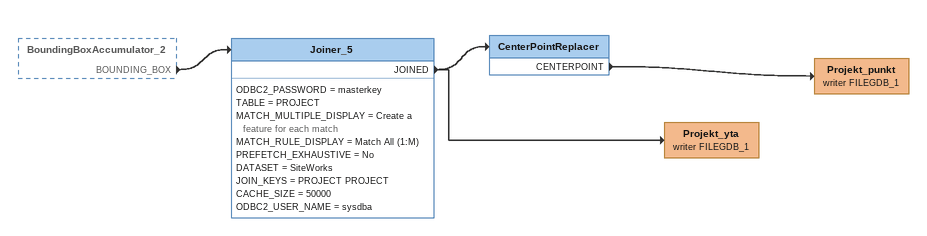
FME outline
BoundingBoxAccumulator_2 [outside]
    BOUNDING_BOX -> Joiner_5
Joiner_5
    ODBC2_PASSWORD = masterkey
    TABLE = PROJECT
    MATCH_MULTIPLE_DISPLAY = Create a feature for each match
    MATCH_RULE_DISPLAY = Match All (1:M)
    PREFETCH_EXHAUSTIVE = No
    DATASET = SiteWorks
    JOIN_KEYS = PROJECT PROJECT
    CACHE_SIZE = 50000
    ODBC2_USER_NAME = sysdba
    JOINED -> CenterPointReplacer
    JOINED -> Projekt_yta (writer FILEGDB_1)
CenterPointReplacer
    CENTERPOINT -> Projekt_punkt (writer FILEGDB_1)
Projekt_punkt (writer FILEGDB_1)
Projekt_yta (writer FILEGDB_1)
